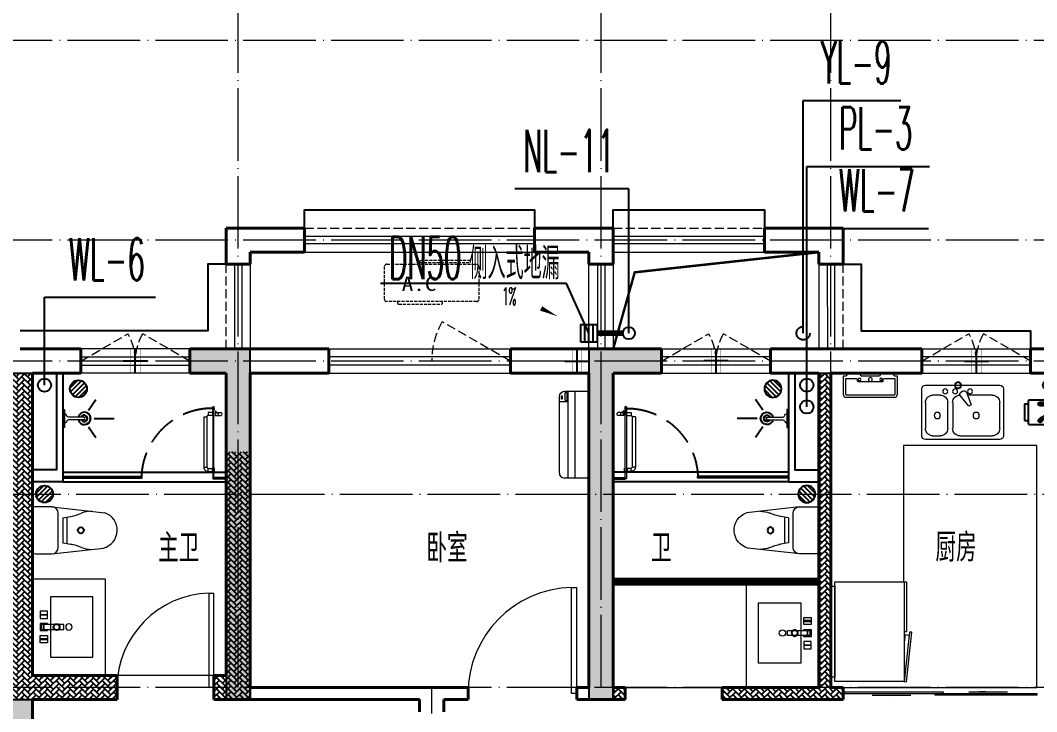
# Model space of a CAD drawing. Extents: x 27938 to 1042331, y -235042 to 1535213.
# Drawn here: x 706817 to 715217, y 448032 to 453750 of the extents above; entities that cross this region are included whole.
import ezdxf

# ---------------------------------------------------------------- set-up
doc = ezdxf.new("R2010")
doc.units = 0
doc.header["$LTSCALE"] = 1000
doc.header["$MEASUREMENT"] = 0
doc.linetypes.add('DASH', pattern=[0.35, 0.25, -0.1])
doc.linetypes.add('DOTE', pattern=[2.42, 2, -0.2, 0.02, -0.2])
for name, color, linetype in [('$RECOVER_210609100354-32', 7, 'Continuous'), ('3.5方案汇报，与郭总、侯月琴确定户型_t8$0$2020.03.04 -1安徽标准化洋房户型(UA）_t8_t8$0$看线', 154, 'Continuous'), ('AH-FURNITURE', 1, 'Continuous'), ('COLUMN', 9, 'Continuous'), ('CURTWALL', 4, 'Continuous'), ('DIM_凝结', 3, 'Continuous'), ('DIM_污水', 3, 'Continuous'), ('DIM_雨水', 3, 'Continuous'), ('DIM_餐饮排水', 3, 'Continuous'), ('EQUIP_地漏', 7, 'Continuous'), ('EQUIP_污水', 7, 'Continuous'), ('IP-bath&kitchen-JOHNSON', 4, 'Continuous'), ('P-bath&kitchen-JOHNSON', 4, 'Continuous'), ('PIPE-凝结', 150, 'N'), ('PUB_TEXT', 4, 'Continuous'), ('TWT_LEAD', 3, 'Continuous'), ('VPIPE-凝结', 150, 'Continuous'), ('VPIPE-污水', 2, 'W'), ('VPIPE-雨水', 4, 'DASH'), ('VPIPE-餐饮排水', 41, 'P'), ('保温', 6, 'Continuous'), ('建筑-排气道', 9, 'Continuous'), ('机电标识类', 1, 'Continuous'), ('看线', 251, 'Continuous')]:
    doc.layers.add(name, color=color, linetype=linetype)
for name, color, linetype, lineweight in [('DOTE', 19, 'DOTE', 9), ('LVTRY', 1, 'Continuous', 13), ('PUB_HATCH', 8, 'Continuous', 9), ('WALL', 9, 'Continuous', 40), ('WINDOW', 8, 'Continuous', 15), ('平面-排水沟', 86, 'Continuous', 15), ('平面-栏杆', 135, 'Continuous', 15), ('平面-看线', 45, 'Continuous', 15), ('平面-空调室内机', 176, 'Continuous', 9), ('平面-空调预留孔', 173, 'Continuous', 15), ('空调', 76, 'Continuous', 13), ('立面-洞口示意', 152, 'Continuous', 13)]:
    doc.layers.add(name, color=color, linetype=linetype, lineweight=lineweight)
doc.styles.add('_TCH_DIM', font='SIMPLEX.shx', dxfattribs={"width": 0.6, "oblique": 10, "bigfont": 'hztxt.shx'})
doc.styles.add('_TWT_SERIAL', font='simplex.shx', dxfattribs={"width": 0.6, "oblique": 10, "height": 3, "bigfont": 'aadri.shx'})
doc.styles.add('DIM_FONT', font='SIMPLEX.shx', dxfattribs={"width": 0.56})
doc.styles.get("Standard").update_dxf_attribs({"font": 'gbenor.shx', "bigfont": 'gbcbig.shx'})
doc.styles.add('黑体', font='simhei.ttf')
doc.linetypes.add('N', pattern='A,3,-0.2,["N",Standard,S=0.25,R=0,X=-0.1,Y=-0.115],-0.2', length=3.4)
doc.linetypes.add('P', pattern='A,3,-0.2,["P",Standard,S=0.25,R=0,X=-0.1,Y=-0.115],-0.2', length=3.4)
doc.linetypes.add('W', pattern='A,3,-0.2,["W",Standard,S=0.25,R=0,X=-0.1,Y=-0.115],-0.2', length=3.4)
pattern_1 = [(45, (0, 0), (0, 47.4157523), [100.584, -33.528]), (135, (23.708, 23.708), (3e-15, 47.4157523), [100.584, -33.528])]

# ---------------------------------------------------------------- blocks, each defined once
blk = doc.blocks.new('rrrrrrrrrrrra')
at = {"color": 0}
for p, q in [((-112.4, 458.7), (-112.4, 324.3)), ((252.6, 483.7), (-87.4, 483.7)), ((277.6, 324.3), (277.6, 458.7)), ((-112.4, 324.3), (-63.7, -103.4)), ((-59.1, 271.1), (224.3, 271.1)), ((277.6, 324.3), (227.5, -115.6)), ((-20.6, 232.4), (-34.2, 153.6)), ((191.3, 200.5), (-26.1, 200.5)), ((185.8, 232.4), (-20.6, 232.4)), ((185.8, 232.4), (199.4, 153.6))]:
    blk.add_line(p, q, dxfattribs=at)
for centre, radius, start, end in [((-87.4, 458.7), 25, 90, 180), ((252.6, 458.7), 25, 0, 90), ((-59.1, 324.3), 53.3, 180, 270), ((224.3, 324.3), 53.3, 270, 0), ((-322.6, 209.8), 293.8, 333.53685, 351.48282), ((487.8, 209.8), 293.8, 188.51718, 206.46315), ((149, -3.2), 224.1, 158.52022, 180), ((16.2, -3.2), 224.1, 0, 21.47978), ((83.8, -63.6), 152.8, 195.07732, 340.11812)]:
    blk.add_arc(centre, radius, start, end, dxfattribs=at)
blk = doc.blocks.new('A$C1E0F638F')
at = {"color": 0}
for points in [[(499.7, 435.1), (499.7, 85.1), (0, 85.1), (0, 435.1)], [(269.9, 30), (229.9, 30), (229.9, 195), (269.9, 195)], [(119.9, 0), (179.9, 0), (179.9, 60), (119.9, 60)], [(146.9, 55), (152.9, 55), (152.9, 5), (146.9, 5)], [(229.9, 30), (269.9, 30), (269.9, 10), (229.9, 10)], [(379.9, 0), (319.9, 0), (319.9, 60), (379.9, 60)], [(352.9, 55), (346.9, 55), (346.9, 5), (352.9, 5)]]:
    blk.add_lwpolyline(points, close=True, dxfattribs=at)
blk.add_lwpolyline([(269.9, 60), (279.9, 60), (279.9, 0), (219.9, 0), (219.9, 60), (229.9, 60)], dxfattribs=at)
blk.add_circle((249.9, 236.3), 26, dxfattribs=at)
blk = doc.blocks.new('135')
blk.add_hatch(color=0).paths.add_polyline_path([(4.8, 1.8), (3.6, -1), (-4.7, 2.5), (-3.5, 5.3)])
at = {"color": 0}
for p, q in [((-6.3, 2.6), (5.4, -2.3)), ((-5.7, 2.9), (-5.2, 2.7)), ((-5.6, 18.9), (-3.4, 19.4)), ((-3.4, 19.4), (-5.5, 19.4)), ((5.2, 10.9), (-5.3, 10.9)), ((5.2, 9.7), (-5.2, 9.7)), ((-5.2, 2.7), (-3.8, 5.9)), ((-5, 10.9), (-5, 30.5)), ((-3.8, 5.9), (5.4, 2.1)), ((0, 0), (0, 39.1)), ((5.6, 18.9), (3.4, 19.3)), ((3.4, 19.3), (5.6, 19.3)), ((4.1, -1.2), (5.4, 2.1)), ((5, 10.9), (5, 32.3)), ((4.1, -1.2), (5.7, -1.8))]:
    blk.add_line(p, q, dxfattribs=at)
for centre, radius, start, end in [((6.2, 15.8), 13.5, 151.01474, 204.84033), ((13.5, 4.2), 20.5, 163.09243, 182.0012), ((-6, 3.6), 1, 184.22753, 248.46611), ((8.6, 15.5), 14.6, 166.278, 198.09535), ((13.5, 4.2), 19.5, 163.74431, 182.52687), ((-5.5, 3.3), 0.5, 181.9385, 247.25971), ((-5.2, 22.1), 0.5, 335.76434, 151.01474), ((3.8, 18.1), 9.42, 155.76434, 171.97728), ((5.2, 22.3), 0.5, 29.84246, 204.57404), ((-5.9, 17.2), 11.7, 10.47502, 24.57404), ((29.1, 6.7), 24, 172.94395, 199.23182), ((-6.3, 15.4), 12.4, 338.64492, 16.0476), ((-6, 15.8), 13.4, 334.91114, 29.84246), ((26.4, 6.3), 20.6, 169.14538, 199.95258), ((5.9, -1.2), 1.17, 247.45971, 19.95258), ((5.9, -1.4), 0.5, 247.45971, 19.23182)]:
    blk.add_arc(centre, radius, start, end, dxfattribs=at)
blk.add_open_spline([(-5, 30.5), (-4.1, 31.3), (-2.3, 33), (0.9, 29.2), (3.5, 31.1), (5, 32.3)], degree=3, knots=[0, 0, 0, 0, 3.066329, 6.218313, 11.124135, 11.124135, 11.124135, 11.124135], dxfattribs=at)
blk = doc.blocks.new('SDFAWERAWER')
at = {"layer": 'LVTRY', "color": 0}
for p, q in [((593987.8, -1242190.5), (593978.2, -1242214)), ((594017.1, -1242202.5), (593987.8, -1242190.5)), ((593941.2, -1242210.1), (593783.7, -1242594.8)), ((593964.6, -1242219.7), (593807.2, -1242604.4)), ((593941.2, -1242210.1), (593964.6, -1242219.7)), ((594007.5, -1242226), (593978.2, -1242214)), ((594015.8, -1242220.4), (594027.2, -1242192.7)), ((594015.8, -1242220.4), (594021.7, -1242222.8)), ((594025.7, -1242203.9), (594018.5, -1242221.5)), ((594018.5, -1242221.5), (594021.5, -1242220.3)), ((594025.4, -1242210.8), (594021.5, -1242220.3)), ((594022.6, -1242220.7), (594021.7, -1242222.8)), ((594021.7, -1242222.8), (594023.9, -1242221.9)), ((594022.6, -1242211.4), (594029.8, -1242193.8)), ((594024.2, -1242221.4), (594023.9, -1242221.9)), ((594025.4, -1242210.8), (594031.1, -1242196.8)), ((594027.2, -1242192.7), (594033, -1242195.1)), ((594027.7, -1242234.3), (594078.4, -1242255)), ((594029.8, -1242193.8), (594031.1, -1242196.8)), ((594032.2, -1242197.2), (594033, -1242195.1)), ((594033, -1242195.1), (594034, -1242197.4)), ((594033.8, -1242197.9), (594034, -1242197.4)), ((594047.3, -1242200.9), (594035.9, -1242228.7)), ((594035.9, -1242228.7), (594038.6, -1242229.7)), ((594037.3, -1242210.8), (594088, -1242231.6)), ((594038.6, -1242229.7), (594045.2, -1242213.6)), ((594038.6, -1242229.7), (594041.6, -1242228.5)), ((594041.6, -1242228.5), (594051.2, -1242205)), ((594049.9, -1242202), (594043.3, -1242218.2)), ((594047.3, -1242200.9), (594049.9, -1242202)), ((594049.9, -1242202), (594051.2, -1242205)), ((594057.1, -1242246.3), (594066.7, -1242222.8)), ((593783.7, -1242594.8), (593807.2, -1242604.4)), ((593803.2, -1242641.3), (593812.8, -1242617.9)), ((593803.2, -1242641.3), (593832.6, -1242653.3)), ((593812.8, -1242617.9), (593842.2, -1242629.9)), ((593842.2, -1242629.9), (593832.6, -1242653.3)), ((593833.8, -1242656.3), (593832.6, -1242653.3)), ((593845.2, -1242628.6), (593833.8, -1242656.3)), ((593836.5, -1242657.4), (593833.8, -1242656.3)), ((593847.8, -1242629.7), (593836.5, -1242657.4)), ((593845.2, -1242628.6), (593842.2, -1242629.9)), ((593847.8, -1242629.7), (593845.2, -1242628.6)), ((593847.1, -1242661.8), (593858.5, -1242634.1)), ((593847.1, -1242661.8), (593849.8, -1242662.9)), ((593849.8, -1242662.9), (593861.2, -1242635.2)), ((593852.1, -1242661.9), (593862.1, -1242637.4)), ((593858.5, -1242634.1), (593861.2, -1242635.2)), ((593861.2, -1242635.2), (593862.1, -1242637.4))]:
    blk.add_line(p, q, dxfattribs=at)
blk.add_lwpolyline([(593823.5, -1242717), (594045.8, -1242173.9), (594036.5, -1242170.2), (593814.2, -1242713.2)], close=True, dxfattribs=at)
blk.add_arc((594075.3, -1242240), 15.3, 281.79322, 33.70188, dxfattribs=at)
for centre, major_axis, start_param, end_param in [((593974.2, -1242223.6), (3.93, 9.6), 0, 1.570796), ((593816.8, -1242608.3), (13.5, 33.1), 1.570796, 3.141593), ((593816.8, -1242608.3), (3.93, 9.6), 1.570796, 3.141593)]:
    blk.add_ellipse(centre, major_axis=major_axis, ratio=1, start_param=start_param, end_param=end_param, dxfattribs=at)
at = {"layer": 'P-bath&kitchen-JOHNSON', "color": 0, "linetype": 'DASH'}
blk.add_arc((593809.8, -1242714), 586.2, 67.53695, 157.13247, dxfattribs=at)
at = {"layer": 'LVTRY', "color": 8, "xscale": -1, "rotation": 157.7329157530927}
blk.add_blockref('135', (594045.3, -1242161.9), dxfattribs=at)
blk = doc.blocks.new('A$C5DCB2F21')
at = {"layer": 'IP-bath&kitchen-JOHNSON', "color": 0}
for p, q in [((-68.3, -213.2), (-157.7, -275)), ((68.2, -213.2), (157.6, -275)), ((-0.1, -261.4), (-0.1, -424.7))]:
    blk.add_line(p, q, dxfattribs=at)
for centre, major_axis, ratio, start_param, end_param in [((0, -178.8), (-51, 0), 0.990052, -1.36297, 4.504563), ((0, -177.8), (-26.8, 0), 0.994812, -1.167677, 4.309269)]:
    blk.add_ellipse(centre, major_axis=major_axis, ratio=ratio, start_param=start_param, end_param=end_param, dxfattribs=at)
at = {"layer": 'LVTRY', "color": 0}
for p, q in [((73.6, 0), (-73.6, 0)), ((-10.5, -173.5), (-10.5, -49.3)), ((10.6, -173.5), (10.6, -49.3))]:
    blk.add_line(p, q, dxfattribs=at)
blk.add_lwpolyline([(73.6, 0), (73.6, -15.8), (-73.6, -15.8), (-73.6, 0)], dxfattribs=at)
for points in [[(-26.3, -30.7, -0.364142), (-37.8, -15.8, -0.020495)], [(-10.5, -49.4, 0.214893), (-26.3, -30.7, 7.649644)], [(10.6, -49.3, -0.21439), (26.3, -30.7, -7.649644)], [(26.3, -30.7, 0.364142), (37.8, -15.8, 0.020495)]]:
    blk.add_lwpolyline(points, format="xyb", dxfattribs=at)
blk.add_arc((0, -173.5), 10.5, 180, 0, dxfattribs=at)
for centre, major_axis, ratio, start_param, end_param in [((0, -181.3), (53.6, 0), 0.987577, 1.76809, 7.656688), ((-12.4, -164.7), (0, 1.43), 0.85, -1.570796, 4.712389), ((12.5, -164.7), (0, 1.43), 0.85, 4.712389, 10.995574), ((-12.4, -189.2), (0, 1.43), 0.85, 4.712389, 10.995574), ((12.5, -189.2), (0, 1.43), 0.85, 4.712389, 10.995574)]:
    blk.add_ellipse(centre, major_axis=major_axis, ratio=ratio, start_param=start_param, end_param=end_param, dxfattribs=at)
blk = doc.blocks.new('fgdfsdfsfssfes')
at = {"layer": '$RECOVER_210609100354-32', "color": 8}
for points in [[(575943.8, 371358.3), (575943.8, 370458), (575693.8, 370458)], [(575893.8, 371358.3), (575893.8, 370558), (575693.8, 370558)]]:
    blk.add_lwpolyline(points, dxfattribs=at)
at = {"layer": 'IP-bath&kitchen-JOHNSON', "color": 8}
for p, q in [((575943.8, 370538), (577293.8, 370538)), ((575943.8, 370503), (576593.8, 370503)), ((575943.8, 370493), (576593.8, 370493)), ((575943.8, 370458), (577293.8, 370458)), ((576593.8, 370493), (576593.8, 370503)), ((577293.8, 370493), (577193.8, 370493)), ((577193.8, 370483), (577193.8, 370493)), ((577293.8, 370483), (577193.8, 370483))]:
    blk.add_line(p, q, dxfattribs=at)
at = {"layer": 'LVTRY', "color": 8}
blk.add_lwpolyline([(576293.8, 368858.3), (575693.8, 368858.3), (575693.8, 369658.3), (576293.8, 369658.3)], close=True, dxfattribs=at)
at = {"layer": 'IP-bath&kitchen-JOHNSON', "color": 8, "rotation": 22.25976934310711}
blk.add_blockref('SDFAWERAWER', (-443124.7, 1295643.5), dxfattribs=at)
at = {"layer": 'LVTRY', "color": 8, "rotation": 90.008488524447}
blk.add_blockref('A$C5DCB2F21', (575943.8, 370983.3), dxfattribs=at)
at = {"layer": 'LVTRY', "color": 8, "extrusion": (0, 0, -1), "xscale": -1, "zscale": -1, "rotation": 270}
blk.add_blockref('rrrrrrrrrrrra', (-576177.5, 369975.6), dxfattribs=at)
at = {"layer": 'LVTRY', "color": 8, "xscale": -1, "rotation": 270}
blk.add_blockref('A$C1E0F638F', (575758.7, 369008.6), dxfattribs=at)
blk = doc.blocks.new('GFDGDGRDGRDG')
at = {"layer": 'DOTE', "linetype": 'DOTE', "ltscale": 0.3}
for p, q in [((601793.7, 368758.3), (601793.7, 376108.3)), ((604793.7, 368758.3), (604793.7, 376108.3)), ((606693.7, 368758.3), (606693.7, 376108.3)), ((626393.7, 374108.3), (573593.7, 374108.3)), ((626393.7, 372458.3), (573593.7, 372458.3)), ((626393.7, 371458.3), (573593.7, 371458.3)), ((573593.7, 370358.3), (626393.7, 370358.3)), ((626393.7, 368758.3), (573593.7, 368758.3)), ((603393.7, 360558.3), (603393.7, 368758.3))]:
    blk.add_line(p, q, dxfattribs=at)
blk = doc.blocks.new('HFHFHFHFTF')
at = {"layer": 'PUB_HATCH'}
for points in [[(562116.6, 373623.7), (562416.6, 373623.7), (562416.6, 370923.7), (562616.6, 370923.7), (562616.6, 373823.7), (562116.6, 373823.7)], [(565416.6, 373823.7), (565416.6, 370923.7), (565616.6, 370923.7), (565616.6, 373623.7), (566016.6, 373623.7), (566016.6, 373823.7)]]:
    blk.add_hatch(color=256, dxfattribs=at).paths.add_polyline_path(points)
at = {"layer": 'COLUMN', "color": 8}
for p, q in [((562616.6, 373823.7), (562116.6, 373823.7)), ((562116.6, 373823.7), (562116.6, 373623.7)), ((562616.6, 370923.7), (562616.6, 373823.7)), ((565416.6, 373823.7), (565416.6, 370923.7)), ((566016.6, 373823.7), (565416.6, 373823.7)), ((566016.6, 373623.7), (566016.6, 373823.7)), ((562116.6, 373623.7), (562416.6, 373623.7)), ((562416.6, 373623.7), (562416.6, 370923.7)), ((565616.6, 370923.7), (565616.6, 373623.7)), ((565616.6, 373623.7), (566016.6, 373623.7)), ((562416.6, 370923.7), (562616.6, 370923.7)), ((565416.6, 370923.7), (565616.6, 370923.7))]:
    blk.add_line(p, q, dxfattribs=at)
blk = doc.blocks.new('A$C001338C2')
at = {"color": 0}
for p, q in [((0, 249), (0, 22)), ((845, 304), (55, 304)), ((109, 215), (109, 304)), ((900, 22), (900, 249)), ((22, 0), (878, 0))]:
    blk.add_line(p, q, dxfattribs=at)
at = {"color": 0, "lineweight": 5}
for p, q in [((900, 215), (0, 215)), ((900, 143), (0, 143))]:
    blk.add_line(p, q, dxfattribs=at)
at = {"color": 0}
for points in [[(89, 226), (22, 226, -0.414214), (17, 232), (17, 243, -0.414214), (22, 249), (89, 249, -0.414214), (95, 243), (95, 232, -0.414214)], [(73, 275), (57, 275, -0.414214), (51, 281), (51, 283, -0.414214), (57, 289), (73, 289, -0.414214), (79, 283), (79, 281, -0.414214)]]:
    blk.add_lwpolyline(points, format="xyb", close=True, dxfattribs=at)
for centre, radius, start, end in [((55, 249), 55, 90, 180), ((845, 249), 55, 360, 90), ((22, 22), 22, 180, 270), ((878, 22), 22, 270, 360)]:
    blk.add_arc(centre, radius, start, end, dxfattribs=at)
blk = doc.blocks.new('dongkong')
at = {"color": 0}
blk.add_wipeout([(-603756, 210771), (-603756, 210570.8), (-603836, 210570.8), (-603836, 210771)], dxfattribs=at)
at = {"layer": '机电标识类', "color": 0, "linetype": 'DASH', "ltscale": 400}
for p, q in [((-603796, 210771), (-603796, 210570.8)), ((-603896, 210670.7), (-603696, 210670.7))]:
    blk.add_line(p, q, dxfattribs=at)
at = {"layer": '空调', "color": 0, "linetype": 'DASH', "const_width": 2}
blk.add_lwpolyline([(-603756, 210771), (-603756, 210570.8), (-603836, 210570.8), (-603836, 210771)], close=True, dxfattribs=at)
blk = doc.blocks.new('VDVDVDCZSCCS')
at = {"layer": '保温', "linetype": 'ByBlock', "ltscale": 10}
h = blk.add_hatch(dxfattribs=at)
h.set_pattern_fill('AR-HBONE', color=251, scale=55)
h.set_pattern_definition(pattern_1)
h.paths.add_polyline_path([(542916.6, 373623.7), (542916.7, 371023.7), (543016.6, 371023.7), (543016.5, 373623.7)])
h = blk.add_hatch(dxfattribs=at)
h.set_pattern_fill('AR-HBONE', color=251, scale=55)
h.set_pattern_definition(pattern_1)
h.paths.add_polyline_path([(538016.6, 372973.7), (538016.7, 370923.7), (538216.7, 370923.7), (538216.6, 372973.7)])
h = blk.add_hatch(dxfattribs=at)
h.set_pattern_fill('AR-HBONE', color=251, scale=55)
h.set_pattern_definition(pattern_1)
h.paths.add_polyline_path([(538016.7, 370923.7), (538016.7, 371123.7), (537916.7, 371123.7), (537916.7, 370923.7)])
h = blk.add_hatch(dxfattribs=at)
h.set_pattern_fill('AR-HBONE', color=251, scale=55)
h.set_pattern_definition(pattern_1)
h.paths.add_polyline_path([(541316.7, 370923.7), (541316.7, 371023.7), (541216.7, 371023.7), (541216.7, 370923.7)])
h = blk.add_hatch(dxfattribs=at)
h.set_pattern_fill('AR-HBONE', color=251, scale=55)
h.set_pattern_definition(pattern_1)
edge = h.paths.add_edge_path()
edge.add_line((543116.6, 370923.7), (543116.6, 371023.7))
edge.add_line((543115.5, 371023.7), (542116.7, 371023.7))
edge.add_line((542116.7, 371023.7), (542116.7, 370923.7))
edge.add_line((542116.7, 370923.7), (543116.6, 370923.7))
at = {"layer": '保温', "color": 251, "linetype": 'ByBlock', "ltscale": 10}
for p, q in [((542916.6, 373623.7), (543016.6, 373623.7)), ((538216.7, 371023.7), (538216.7, 370923.7))]:
    blk.add_line(p, q, dxfattribs=at)
blk = doc.blocks.new('A$C60D053AF')
at = {"layer": 'AH-FURNITURE', "color": 0}
for p, q in [((192.5, -71), (327.6, -71)), ((355.9, -82.7), (384.2, -129)), ((232.5, -90), (128.3, -90)), ((232.5, -110), (128.3, -110)), ((192.5, -91), (327.6, -91)), ((245, -129.5), (245, -122.5)), ((265, -129.5), (265, -122.5)), ((341.7, -96.9), (370, -143.2)), ((255, -281), (255, -251)), ((393, -281), (393, -251)), ((255, -281), (393, -281))]:
    blk.add_line(p, q, dxfattribs=at)
for points in [[(170, -68, 1), (170, -94), (192.5, -94), (192.5, -68)], [(234, -251), (414, -251, 0.414214), (424, -241), (424, -111, 0.414214), (414, -101), (234, -101, 0.414214), (224, -111), (224, -241, 0.414214)], [(268, -122.5), (268, -107, 0.414214), (248, -87), (232.5, -87), (232.5, -113), (242, -113), (242, -122.5)], [(242, -152, 1), (268, -152), (268, -129.5), (242, -129.5)], [(383.8, -161.2, 1), (402.2, -142.8), (386.3, -126.9), (367.9, -145.3)]]:
    blk.add_lwpolyline(points, format="xyb", close=True, dxfattribs=at)
for centre, radius in [((100, -100), 30), ((255, -152), 15), ((255, -152), 10), ((393, -152), 15), ((393, -152), 10)]:
    blk.add_circle(centre, radius, dxfattribs=at)
for radius in [40, 20]:
    blk.add_arc((327.6, -111), radius, 45, 90, dxfattribs=at)
blk = doc.blocks.new('*U40')
h = blk.add_hatch(color=0)
h.set_gradient(color1=(0, 0, 255), rotation=180, tint=1)
h.paths.add_polyline_path([(0, 0), (-6.35, -6.35), (-6.35, -2.159), (-15, -2.159), (-15, 2.159), (-6.35, 2.159), (-6.35, 6.35)])
at = {"color": 0, "linetype": 'Continuous'}
blk.add_lwpolyline([(0, 0), (-6.35, -6.35), (-6.35, -2.159), (-15, -2.159), (-15, 2.159), (-6.35, 2.159), (-6.35, 6.35)], close=True, dxfattribs=at)
blk = doc.blocks.new('sgrsefv')
at = {"layer": 'PUB_HATCH'}
blk.add_hatch(color=0, dxfattribs=at).paths.add_polyline_path([(1112933.3, 840916.3), (1112933.3, 840646.3), (1113073.3, 840646.3), (1113073.3, 840661.3), (1112968.3, 840661.3), (1112948.3, 840681.3), (1112948.3, 840881.3), (1112968.3, 840901.3), (1113288.3, 840901.3), (1113308.3, 840881.3), (1113308.3, 840681.3), (1113288.3, 840661.3), (1113183.3, 840661.3), (1113183.3, 840646.3), (1113323.3, 840646.3), (1113323.3, 840916.3)])
at = {"layer": 'LVTRY', "color": 0}
for p, q in [((1113073.3, 840661.3), (1113073.3, 840646.3)), ((1113183.3, 840661.3), (1113183.3, 840646.3))]:
    blk.add_line(p, q, dxfattribs=at)
for points in [[(1112918.3, 840931.3), (1113338.3, 840931.3), (1113338.3, 840631.3), (1112918.3, 840631.3)], [(1112933.3, 840916.3), (1113323.3, 840916.3), (1113323.3, 840646.3), (1112933.3, 840646.3)], [(1113288.3, 840661.3), (1112968.3, 840661.3), (1112948.3, 840681.3), (1112948.3, 840881.3), (1112968.3, 840901.3), (1113288.3, 840901.3), (1113308.3, 840881.3), (1113308.3, 840681.3), (1113288.3, 840661.3)]]:
    blk.add_lwpolyline(points, close=True, dxfattribs=at)
at = {"layer": '立面-洞口示意', "color": 0}
blk.add_lwpolyline([(1112918.3, 840931.3), (1113181.8, 840837.4), (1113338.3, 840631.3)], dxfattribs=at)
at = {"layer": '建筑-排气道', "color": 8, "xscale": -5, "yscale": 5, "zscale": 5, "rotation": 270}
blk.add_blockref('*U40', (1113118.4, 840599), dxfattribs=at)
blk = doc.blocks.new('rtyg7uyhg')
at = {"layer": 'LVTRY', "color": 0}
for p, q in [((193590.3, 45458.1), (193590.3, 45069.5)), ((194234.6, 45488.8), (193621, 45488.8)), ((194265.3, 45069.5), (194265.3, 45458.1)), ((193682.3, 45407), (193887.8, 45407)), ((193896.4, 45429.9), (193857.6, 45326.3)), ((193875.3, 45316), (193945.6, 45401.5)), ((193925.8, 45440.4), (193940.1, 45432.2)), ((194111.9, 45407), (194173.3, 45407)), ((193621, 45130.8), (193621, 45345.6)), ((193857.6, 45326.3), (193875.3, 45316)), ((194009.6, 45345.6), (194009.6, 45130.8)), ((194050.5, 45130.8), (194050.5, 45345.6)), ((194234.6, 45345.6), (194234.6, 45130.8)), ((193621, 45038.8), (194234.6, 45038.8)), ((193948.3, 45069.5), (193682.3, 45069.5)), ((194173.3, 45069.5), (194111.9, 45069.5))]:
    blk.add_line(p, q, dxfattribs=at)
for centre, radius in [((193866.4, 45437.7), 20.5), ((193989.2, 45437.7), 20.5), ((194071, 45437.7), 20.5), ((193815.3, 45238.2), 25.6), ((194137.5, 45238.2), 25.6)]:
    blk.add_circle(centre, radius, dxfattribs=at)
for centre, radius, start, end in [((193621, 45458.1), 30.7, 89.99999, 179.99999), ((194234.6, 45458.1), 30.7, 359.99999, 89.99999), ((193682.3, 45345.6), 61.4, 89.99999, 179.99999), ((193915.6, 45422.7), 20.5, 59.99999, 159.46231), ((193929.8, 45414.5), 20.5, 320.53767, 59.99999), ((193948.3, 45345.6), 61.4, 359.99999, 89.99999), ((194111.9, 45345.6), 61.4, 89.99999, 179.99999), ((194173.3, 45345.6), 61.4, 359.99999, 89.99999), ((193682.3, 45130.8), 61.4, 179.99999, 269.99999), ((193948.3, 45130.8), 61.4, 269.99999, 359.99999), ((194111.9, 45130.8), 61.4, 179.99999, 269.99999), ((194173.3, 45130.8), 61.4, 269.99999, 359.99999), ((193621, 45069.5), 30.7, 179.99999, 269.99999), ((194234.6, 45069.5), 30.7, 269.99999, 359.99999)]:
    blk.add_arc(centre, radius, start, end, dxfattribs=at)
at = {"layer": 'LVTRY', "color": 0, "style": 'DIM_FONT', "width": 0.8, "flags": 9}
for tag in ['YSIZE', 'XSIZE']:
    blk.add_attdef(tag, (193927.8, 45487.8), '', height=0.5, rotation=89.99999, dxfattribs=at)
blk = doc.blocks.new('A-Kitchen-7')
at = {"layer": 'LVTRY', "color": 0}
for p, q in [((-519, 780), (-7, 834)), ((-515, 756), (-519, 780)), ((-4, 811), (-515, 756)), ((515, 756), (-515, 756)), ((-515, 756), (-515, 40)), ((-486, 761), (-485, 756)), ((-29, 767), (-112, 756)), ((-29, 767), (-35, 806)), ((-7, 834), (-4, 811)), ((515, 780), (0, 780)), ((0, 756), (0, 780)), ((515, 756), (515, 780)), ((515, 40), (515, 756)), ((-515, 40), (515, 40))]:
    blk.add_line(p, q, dxfattribs=at)
blk.add_lwpolyline([(-469, 40), (-469, 0), (469, 0), (469, 40)], close=True, dxfattribs=at)
blk = doc.blocks.new('FRSDFDGDGDRGDR')
at = {"layer": '平面-空调预留孔', "color": 0}
for p, q in [((699612.3, 775044), (699612.3, 775441.2)), ((699618.9, 775447.8), (699746.3, 775447.8)), ((699746.3, 775447.8), (699746.3, 775355.4)), ((699719.9, 775342.2), (699719.9, 775143)), ((699726.5, 775348.8), (699739.7, 775348.8)), ((699726.5, 775136.4), (699739.7, 775136.4)), ((699746.3, 775129.8), (699746.3, 775037.4)), ((699746.3, 775037.4), (699618.9, 775037.4))]:
    blk.add_line(p, q, dxfattribs=at)
blk.add_lwpolyline([(699766.1, 775166.7), (699792.5, 775153.5), (699792.5, 775057.2), (699766.1, 775044), (699766.1, 775017.6), (699618.9, 775017.6, -0.414214), (699592.5, 775044), (699592.5, 775441.2, -0.414214), (699618.9, 775467.6), (699766.1, 775467.6), (699766.1, 775441.2), (699792.5, 775428), (699792.5, 775331.6), (699766.1, 775318.4)], format="xyb", close=True, dxfattribs=at)
for centre, radius in [((699739.7, 775331.6), 10.6), ((699739.7, 775243.2), 15.8), ((699739.7, 775153.5), 10.6)]:
    blk.add_circle(centre, radius, dxfattribs=at)
for centre, start, end in [((699618.9, 775441.2), 90, 180), ((699726.5, 775342.2), 90, 180), ((699739.7, 775355.4), 270, 360), ((699726.5, 775143), 180, 270), ((699739.7, 775129.8), 0, 90), ((699618.9, 775044), 180, 270)]:
    blk.add_arc(centre, 6.6, start, end, dxfattribs=at)
blk = doc.blocks.new('vcxvcdfvdxv')
at = {"layer": 'LVTRY', "color": 0}
for p, q in [((582293.7, 370358.3), (582763.9, 370358.3)), ((582393.7, 369458.3), (582393.7, 370358.3)), ((582547.9, 370115.4), (582763.9, 370358.3)), ((582763.9, 370358.3), (582763.9, 369458.3)), ((582703.7, 370278.3), (582303.7, 370278.3)), ((582338.7, 370238.3), (582623.7, 370238.3)), ((582338.7, 370233.3), (582623.7, 370233.3)), ((582393.7, 370268.3), (582393.7, 369548.3)), ((582428.7, 370018.3), (582428.7, 370228.3)), ((582433.7, 370018.3), (582433.7, 370228.3)), ((582578.9, 370168.3), (582578.9, 370258.3)), ((582578.9, 370258.3), (582583.4, 370258.3)), ((582583.4, 370258.3), (582583.4, 370168.3)), ((582628.7, 370228.3), (582628.7, 370018.3)), ((582633.7, 370228.3), (582633.7, 370018.3)), ((582713.7, 369548.3), (582713.7, 370268.3)), ((582293.7, 370115.4), (582547.9, 370115.4)), ((582393.7, 369700.3), (582393.7, 370115.4)), ((582408.7, 370125.6), (582536.2, 370125.6)), ((582408.7, 370121.1), (582408.7, 370125.6)), ((582536.2, 370121.1), (582408.7, 370121.1)), ((582653.7, 370125.6), (582526.2, 370125.6)), ((582526.2, 370125.6), (582526.2, 370121.1)), ((582526.2, 370121.1), (582653.7, 370121.1)), ((582536.2, 370125.6), (582536.2, 370121.1)), ((582547.9, 370115.4), (582547.9, 369700.3)), ((582583.4, 370168.3), (582578.9, 370168.3)), ((582653.7, 370121.1), (582653.7, 370125.6)), ((582583.4, 370078.3), (582578.9, 370078.3)), ((582578.9, 370078.3), (582578.9, 369988.3)), ((582583.4, 369988.3), (582583.4, 370078.3)), ((582623.7, 370013.3), (582338.7, 370013.3)), ((582623.7, 370008.3), (582338.7, 370008.3)), ((582578.9, 369988.3), (582583.4, 369988.3)), ((582693.1, 369958.3), (582654.3, 369958.3)), ((582673.7, 369938.9), (582673.7, 369977.7)), ((582693.1, 369858.3), (582654.3, 369858.3)), ((582673.7, 369838.9), (582673.7, 369877.7)), ((582623.7, 369808.3), (582338.7, 369808.3)), ((582623.7, 369803.3), (582338.7, 369803.3)), ((582428.7, 369798.3), (582428.7, 369588.3)), ((582433.7, 369798.3), (582433.7, 369588.3)), ((582578.9, 369738.3), (582578.9, 369828.3)), ((582578.9, 369828.3), (582583.4, 369828.3)), ((582583.4, 369828.3), (582583.4, 369738.3)), ((582628.7, 369588.3), (582628.7, 369798.3)), ((582633.7, 369588.3), (582633.7, 369798.3)), ((582547.9, 369700.3), (582293.7, 369700.3)), ((582536.2, 369695.6), (582408.7, 369695.6)), ((582408.7, 369695.6), (582408.7, 369691.1)), ((582408.7, 369691.1), (582536.2, 369691.1)), ((582526.2, 369691.1), (582526.2, 369695.6)), ((582526.2, 369695.6), (582653.7, 369695.6)), ((582653.7, 369691.1), (582526.2, 369691.1)), ((582536.2, 369691.1), (582536.2, 369695.6)), ((582763.9, 369458.3), (582547.9, 369700.3)), ((582583.4, 369738.3), (582578.9, 369738.3)), ((582653.7, 369695.6), (582653.7, 369691.1)), ((582583.4, 369648.3), (582578.9, 369648.3)), ((582578.9, 369648.3), (582578.9, 369558.3)), ((582583.4, 369558.3), (582583.4, 369648.3)), ((582303.7, 369538.3), (582703.7, 369538.3)), ((582338.7, 369583.3), (582623.7, 369583.3)), ((582338.7, 369578.3), (582623.7, 369578.3)), ((582578.9, 369558.3), (582583.4, 369558.3)), ((582763.9, 369458.3), (582293.7, 369458.3))]:
    blk.add_line(p, q, dxfattribs=at)
blk.add_lwpolyline([(582893.7, 368758.3), (582893.7, 370758.3), (583993.7, 370758.3), (583993.7, 369632.3)], dxfattribs=at)
for centre, radius in [((582481.2, 370123.3), 29.7), ((582481.2, 370123.3), 11.7), ((582673.7, 369958.3), 17), ((582673.7, 369858.3), 17), ((582481.2, 369693.3), 29.7), ((582481.2, 369693.3), 11.7)]:
    blk.add_circle(centre, radius, dxfattribs=at)
for centre, radius, start, end in [((582403.7, 370268.3), 10, 90, 180), ((582703.7, 370268.3), 10, 0, 90), ((582438.7, 370228.3), 10, 90, 180), ((582438.7, 370228.3), 5, 90, 180), ((582623.7, 370228.3), 10, 0, 90), ((582623.7, 370228.3), 5, 0, 90), ((582481.2, 370123.3), 56.7, 2.27424, 87.72576), ((582481.2, 370123.3), 52.2, 2.47041, 87.52959), ((582481.2, 370123.3), 56.7, 272.27424, 357.72576), ((582481.2, 370123.3), 52.2, 272.47041, 357.52959), ((582581.2, 370123.3), 56.7, 92.27424, 177.72576), ((582581.2, 370123.3), 56.7, 182.27424, 267.72576), ((582581.2, 370123.3), 52.2, 92.47041, 177.52959), ((582581.2, 370123.3), 52.2, 182.47041, 267.52959), ((582438.7, 370018.3), 10, 180, 270), ((582438.7, 370018.3), 5, 180, 270), ((582623.7, 370018.3), 5, 270, 0), ((582623.7, 370018.3), 10, 270, 0), ((582438.7, 369798.3), 10, 90, 180), ((582438.7, 369798.3), 5, 90, 180), ((582623.7, 369798.3), 10, 0, 90), ((582623.7, 369798.3), 5, 0, 90), ((582481.2, 369693.3), 56.7, 2.27424, 87.72576), ((582481.2, 369693.3), 52.2, 2.47041, 87.52959), ((582481.2, 369693.3), 56.7, 272.27424, 357.72576), ((582481.2, 369693.3), 52.2, 272.47041, 357.52959), ((582581.2, 369693.3), 56.7, 92.27424, 177.72576), ((582581.2, 369693.3), 56.7, 182.27424, 267.72576), ((582581.2, 369693.3), 52.2, 92.47041, 177.52959), ((582581.2, 369693.3), 52.2, 182.47041, 267.52959), ((582403.7, 369548.3), 10, 180, 270), ((582438.7, 369588.3), 10, 180, 270), ((582438.7, 369588.3), 5, 180, 270), ((582623.7, 369588.3), 5, 270, 0), ((582623.7, 369588.3), 10, 270, 0), ((582703.7, 369548.3), 10, 270, 0)]:
    blk.add_arc(centre, radius, start, end, dxfattribs=at)
at = {"color": 8}
for name, p in [('sgrsefv', (-530624.6, -469573)), ('rtyg7uyhg', (389578.4, 325769.5))]:
    blk.add_blockref(name, p, dxfattribs=at)
at = {"color": 8, "xscale": -1, "rotation": 90}
blk.add_blockref('A$C60D053AF', (582713.7, 371358.3), dxfattribs=at)
at = {"color": 8, "rotation": 90}
blk.add_blockref('FRSDFDGDGDRGDR', (1359511.2, -328434.2), dxfattribs=at)
at = {"layer": 'LVTRY', "color": 8, "extrusion": (0, 0, -1), "xscale": -0.7999999999883585, "yscale": 0.7999999999883585, "zscale": -0.7999999999883585, "rotation": 270}
blk.add_blockref('A-Kitchen-7', (-584593.7, 369220.3), dxfattribs=at)
blk = doc.blocks.new('A$C04040EB5')
at = {"layer": '保温', "linetype": 'ByBlock', "ltscale": 10}
h = blk.add_hatch(dxfattribs=at)
h.set_pattern_fill('AR-HBONE', color=251, scale=55)
h.set_pattern_definition([(45, (-445516.58, -596848.81), (0, 47.4157523), [100.584, -33.528]), (135, (-445492.87, -596825.102), (3e-15, 47.4157523), [100.584, -33.528])])
edge = h.paths.add_edge_path()
edge.add_line((200, 5000), (200, 7500))
edge.add_line((200, 7500), (0, 7500))
edge.add_line((0, 7500), (0, 5000))
edge.add_line((0, 5000), (200, 5000))
h = blk.add_hatch(dxfattribs=at)
h.set_pattern_fill('AR-HBONE', color=251, scale=55)
h.set_pattern_definition([(45, (-445516.58, -596848.81), (0, 47.4157523), [100.584, -33.528]), (135, (-445492.87, -596825.102), (3e-15, 47.4157523), [100.584, -33.528])])
edge = h.paths.add_edge_path()
edge.add_line((900, 4800), (900, 5000))
edge.add_line((900, 5000), (-700, 5000))
edge.add_line((-700, 5000), (-700, 4800))
edge.add_line((-700, 4800), (900, 4800))
at = {"layer": '保温', "linetype": 'Continuous', "ltscale": 10}
h = blk.add_hatch(dxfattribs=at)
h.set_pattern_fill('HEX', color=251, scale=10, angle=90, style=0)
h.set_pattern_definition([(90, (-503782.47, -516048.461), (-16.49778, 1e-15), [9.525, -19.05]), (210, (-503782.47, -516048.461), (8.24889, -14.2874966), [9.525, -19.05]), (150, (-503782.47, -516038.936), (-8.24889, -14.2874966), [9.525, -19.05])])
edge = h.paths.add_edge_path()
edge.add_line((200, 4800), (0, 4800))
edge.add_line((0, 4800), (0.1, 0))
edge.add_line((0.1, 0), (200.1, 0))
edge.add_line((200.1, 0), (200, 4800))
at = {"layer": '保温', "color": 251, "linetype": 'ByBlock', "ltscale": 10}
for p, q in [((0, 7500), (200, 7500)), ((0, 4800), (200, 4800))]:
    blk.add_line(p, q, dxfattribs=at)
blk = doc.blocks.new('gsergvr')
at = {"layer": '平面-空调预留孔', "color": 0, "linetype": 'DASH', "ltscale": 0.1}
for p, q in [((34075.4, 17176.2), (34075.4, 17166.2)), ((34085.4, 17156.2), (34438.2, 17156.2)), ((34448.2, 17166.2), (34448.2, 17176.2))]:
    blk.add_line(p, q, dxfattribs=at)
blk.add_lwpolyline([(34728.6, 17176.2), (33988.6, 17176.2, -0.414214), (33968.6, 17196.2), (33968.6, 17466.2, -0.414214), (33988.6, 17486.2), (34728.6, 17486.2, -0.414214), (34748.6, 17466.2), (34748.6, 17196.2, -0.414214)], format="xyb", close=True, dxfattribs=at)
blk.add_lwpolyline([(34679.3, 17515.3), (34259.5, 17515.3), (34259.5, 17500.2), (34679.3, 17500.2)], close=True, dxfattribs=at)
for centre, start, end in [((34085.4, 17166.2), 180, 270), ((34438.2, 17166.2), 270, 0)]:
    blk.add_arc(centre, 10, start, end, dxfattribs=at)
at = {"layer": '平面-空调预留孔', "color": 0, "linetype": 'DASH', "ltscale": 0.1, "style": '黑体', "width": 1.2}
blk.add_text('A.C', height=117.05, dxfattribs=at).set_placement((34110.9, 17264.8))
blk = doc.blocks.new('rtyryrtyeeretee')
at = {"layer": '平面-空调预留孔', "color": 8}
blk.add_blockref('gsergvr', (635673.5, 326705.8), dxfattribs=at)
blk = doc.blocks.new('$TwtSys$00000137')
at = {"color": 7}
for p, q in [((-46.875, -93.75), (-46.875, 93.75)), ((0, -93.75), (0, 93.75)), ((46.875, -93.75), (46.875, 93.75))]:
    blk.add_line(p, q, dxfattribs=at)
blk.add_lwpolyline([(-93.75, -93.75), (93.75, -93.75), (93.75, 93.75), (-93.75, 93.75)], close=True, dxfattribs=at)
blk = doc.blocks.new('$DorLib2D$00000001')
for p, q in [((0.45, 0.975), (0.5, 0.975)), ((0.45, 0), (0.45, 0.975)), ((0.5, 0), (0.5, 0.975)), ((0.5, 0), (0.45, 0))]:
    blk.add_line(p, q)
at = {"lineweight": 13}
blk.add_arc((0.475, 0), 0.975, 91.46928, 180, dxfattribs=at)
blk = doc.blocks.new('$WINLIB2D$00000001')
at = {"color": 0}
for points in [[(-0.5, 0.5), (-0.5, -0.5)], [(-0.5, 0.5), (0.5, 0.5)], [(0.5, -0.5), (0.5, 0.5)], [(0.5, 0.1667), (-0.5, 0.1667)], [(0.5, -0.1667), (-0.5, -0.1667)], [(-0.5, -0.5), (0.5, -0.5)]]:
    blk.add_lwpolyline(points, dxfattribs=at)
blk = doc.blocks.new('$DorLib2D$00000131')
at = {"color": 0, "linetype": 'Continuous'}
for p, q in [((0.15, 0.125), (0.2319, 0.1973)), ((0.2319, 0.1973), (0.2319, 0.125)), ((-0.5, 0.125), (-0.5, 0)), ((0.0192, 0.125), (-0.5, 0.125)), ((0.0192, 0), (0.0192, 0.125)), ((0.35, 0.125), (0.15, 0.125)), ((-0.5, 0), (0.0192, 0)), ((-0.024, 0), (0.5, 0)), ((-0.024, -0.125), (-0.024, 0)), ((0.5, 0), (0.5, -0.125)), ((-0.35, -0.125), (-0.15, -0.125)), ((-0.2319, -0.1973), (-0.2319, -0.125)), ((-0.15, -0.125), (-0.2319, -0.1973)), ((0.5, -0.125), (-0.024, -0.125))]:
    blk.add_line(p, q, dxfattribs=at)
blk = doc.blocks.new('$TwtSys$00000141')
for p, q in [((-141, 12), (-15, 138)), ((-141, 12), (-15, 138)), ((-131, -53), (53, 131)), ((-131, -53), (53, 131)), ((-100, -100), (100, 100)), ((-100, -100), (100, 100)), ((-49, -131), (131, 49)), ((-49, -131), (131, 49)), ((17, -138), (138, -17)), ((17, -138), (138, -17))]:
    blk.add_line(p, q)
blk.add_circle((0, 0), 141)
blk.add_circle((0, 0), 141)
blk = doc.blocks.new('$TwtSys$00000147')
blk.add_circle((0, 0, 0), 25)

msp = doc.modelspace()

# ---------------------------------------------------------------- linework, layer by layer
at = {"layer": '$RECOVER_210609100354-32', "color": 8}
for points in [[(713166.6, 450832.1), (713166.6, 449931.8), (713416.6, 449931.8)], [(713216.6, 450832.1), (713216.6, 450031.8), (713416.6, 450031.8)]]:
    msp.add_lwpolyline(points, dxfattribs=at)
at = {"layer": 'CURTWALL', "color": 8}
for p, q in [((713416.6, 449132.1), (711716.6, 449132.1)), ((711716.6, 449082.1), (711716.6, 449132.1)), ((713416.6, 449115.4), (711716.6, 449115.4)), ((713416.6, 449098.8), (711716.6, 449098.8)), ((713416.6, 449082.1), (711716.6, 449082.1)), ((713416.6, 449082.1), (713416.6, 449132.1))]:
    msp.add_line(p, q, dxfattribs=at)
at = {"layer": 'DIM_凝结'}
for p, q in [((711846.6, 452354.7), (710903.3, 452354.7)), ((711846.6, 451162.1), (711846.6, 452354.7))]:
    msp.add_line(p, q, dxfattribs=at)
at = {"layer": 'DIM_污水'}
for p, q in [((713316.6, 450552.1), (713316.6, 452029.1)), ((713316.6, 452029.1), (714323.5, 452029.1)), ((707016.6, 450732.1), (707016.6, 451459)), ((707016.6, 451459), (707934.5, 451459))]:
    msp.add_line(p, q, dxfattribs=at)
at = {"layer": 'DIM_雨水'}
for p, q in [((713286.6, 451162.1), (713286.6, 453086)), ((713286.6, 453086), (714095.2, 453086))]:
    msp.add_line(p, q, dxfattribs=at)
at = {"layer": 'DIM_餐饮排水'}
for p, q in [((713316.6, 450732.1), (713316.6, 452541.8)), ((713316.6, 452541.8), (714331.7, 452541.8))]:
    msp.add_line(p, q, dxfattribs=at)
at = {"layer": 'IP-bath&kitchen-JOHNSON', "color": 8}
for p, q in [((713166.6, 450011.8), (711716.6, 450011.8)), ((711716.6, 449966.8), (711816.6, 449966.8)), ((711716.6, 449956.8), (711816.6, 449956.8)), ((713166.6, 449931.8), (711716.6, 449931.8)), ((711816.6, 449956.8), (711816.6, 449966.8)), ((713166.6, 449976.8), (712416.6, 449976.8)), ((712416.6, 449966.8), (712416.6, 449976.8)), ((713166.6, 449966.8), (712416.6, 449966.8))]:
    msp.add_line(p, q, dxfattribs=at)
at = {"layer": 'LVTRY', "color": 8}
msp.add_lwpolyline([(712816.6, 448232.1), (713416.6, 448232.1), (713416.6, 449132.1), (712816.6, 449132.1)], close=True, dxfattribs=at)
at = {"layer": 'PIPE-凝结', "const_width": 45}
msp.add_lwpolyline([(711796.6, 451162.1), (711586.6, 451162.1)], dxfattribs=at)
at = {"layer": 'TWT_LEAD'}
for p, q in [((711330.3, 451573.4), (709794.5, 451573.4)), ((711516.6, 451162.1), (711330.3, 451573.4))]:
    msp.add_line(p, q, dxfattribs=at)
at = {"layer": 'VPIPE-凝结'}
msp.add_circle((711846.6, 451162.1), 50, dxfattribs=at)
at = {"layer": 'VPIPE-污水'}
for centre in [(707016.6, 450732.1), (713316.6, 450552.1)]:
    msp.add_circle(centre, 55, dxfattribs=at)
at = {"layer": 'VPIPE-雨水'}
msp.add_circle((713286.6, 451162.1), 55, dxfattribs=at)
at = {"layer": 'VPIPE-餐饮排水'}
msp.add_circle((713316.6, 450732.1), 55, dxfattribs=at)
at = {"layer": 'WALL', "color": 8}
for p, q in [((708516.6, 452032.1), (709166.6, 452032.1)), ((708516.6, 452032.1), (708516.6, 451732.1)), ((709166.6, 452032.1), (709166.6, 451832.1)), ((711716.6, 452032.1), (711066.6, 452032.1)), ((711066.6, 451832.1), (711066.6, 452032.1)), ((711716.6, 452032.1), (711716.6, 451732.1)), ((713616.6, 452032.1), (712966.7, 452032.1)), ((712966.7, 451832.1), (712966.7, 452032.1)), ((713616.6, 452032.1), (713616.6, 451732.1)), ((708716.6, 451832.1), (709166.6, 451832.1)), ((708716.6, 451832.1), (708716.6, 451732.1)), ((711516.6, 451832.1), (711066.6, 451832.1)), ((711516.6, 451832.1), (711516.6, 451732.1)), ((713416.6, 451832.1), (712966.7, 451832.1)), ((713416.6, 451832.1), (713416.6, 451732.1)), ((708716.6, 451732.1), (708516.6, 451732.1)), ((711716.6, 451732.1), (711516.6, 451732.1)), ((713616.6, 451732.1), (713416.6, 451732.1)), ((707316.6, 451032.1), (706816.6, 451032.1)), ((707316.6, 450832.1), (707316.6, 451032.1)), ((708616.6, 451032.1), (708216.6, 451032.1)), ((708216.6, 451032.1), (708216.6, 450832.1)), ((709366.5, 451032.1), (708616.6, 451032.1)), ((709366.5, 450832.1), (709366.5, 451032.1)), ((710866.5, 451032.1), (710866.5, 450832.1)), ((712116.7, 451032.1), (711616.6, 451032.1)), ((712116.7, 450832.1), (712116.7, 451032.1)), ((713516.6, 451032.1), (713016.7, 451032.1)), ((713016.7, 451032.1), (713016.7, 450832.1)), ((714266.6, 451032.1), (713516.6, 451032.1)), ((714266.6, 450832.1), (714266.6, 451032.1)), ((716016.6, 451032.1), (715166.6, 451032.1)), ((715166.6, 451032.1), (715166.6, 450832.1)), ((706916.6, 450832.1), (706916.6, 448332.1)), ((706916.6, 450832.1), (707316.6, 450832.1)), ((708216.6, 450832.1), (708516.6, 450832.1)), ((708516.6, 450832.1), (708516.6, 448332.1)), ((708716.6, 450832.1), (708716.6, 448232.1)), ((708716.6, 450832.1), (709366.5, 450832.1)), ((711716.6, 450832.1), (711716.6, 448232.1)), ((711716.6, 450832.1), (712116.7, 450832.1)), ((713016.7, 450832.1), (713416.6, 450832.1)), ((713416.6, 450832.1), (713416.6, 448232.1)), ((713516.6, 450832.1), (713516.6, 448232.1)), ((713516.6, 450832.1), (714266.6, 450832.1)), ((715166.6, 450832.1), (715816.6, 450832.1)), ((707616.6, 448332.1), (706916.6, 448332.1)), ((707616.6, 448132.1), (707616.6, 448332.1)), ((708516.6, 448332.1), (708416.6, 448332.1)), ((708416.6, 448332.1), (708416.6, 448132.1)), ((710216.6, 448232.1), (708716.6, 448232.1)), ((710516.6, 448232.1), (710216.6, 448232.1)), ((710516.6, 448132.1), (710516.6, 448232.1)), ((711516.6, 448232.1), (711416.6, 448232.1)), ((711416.6, 448232.1), (711416.6, 448132.1)), ((711816.6, 448232.1), (711716.6, 448232.1)), ((711816.6, 448132.1), (711816.6, 448232.1)), ((713416.6, 448232.1), (712616.6, 448232.1)), ((712616.6, 448232.1), (712616.6, 448132.1)), ((713616.6, 448232.1), (713516.6, 448232.1)), ((713616.6, 448132.1), (713616.6, 448232.1)), ((706916.6, 448132.1), (707616.6, 448132.1)), ((706916.6, 448132.1), (706916.6, 443332.1)), ((708416.6, 448132.1), (708616.6, 448132.1)), ((710116.6, 448132.1), (708616.6, 448132.1)), ((710116.6, 448132.1), (710116.6, 448032.1)), ((710316.6, 448132.1), (710516.6, 448132.1)), ((710316.6, 448032.1), (710316.6, 448132.1)), ((711416.6, 448132.1), (711616.6, 448132.1)), ((711616.6, 448132.1), (711816.6, 448132.1)), ((712616.6, 448132.1), (713516.6, 448132.1)), ((713516.6, 448132.1), (713616.6, 448132.1))]:
    msp.add_line(p, q, dxfattribs=at)
at = {"layer": 'WINDOW'}
for p, q in [((708416.6, 448332.1), (707616.6, 448332.1)), ((711816.6, 448232.1, 800), (712616.6, 448232.1, 800)), ((713616.6, 448232.1), (715216.6, 448232.1))]:
    msp.add_line(p, q, dxfattribs=at)
at = {"layer": 'WINDOW', "linetype": 'DASH'}
for p, q in [((711816.6, 448232.1), (711816.6, 448132.1)), ((712616.6, 448132.1), (712616.6, 448232.1))]:
    msp.add_line(p, q, dxfattribs=at)
at = {"layer": 'WINDOW', "color": 8, "linetype": 'DASH', "ltscale": 0.3}
msp.add_lwpolyline([(710866.5, 450932.1), (710303.4, 451256.7, 0.131485), (710216.5, 450932.1)], format="xyb", dxfattribs=at)
at = {"layer": '平面-排水沟', "color": 8}
msp.add_lwpolyline([(710970.4, 451438.9, 0, 0, 0), (711256.5, 451302.1, 0, 40, 0), (711121.2, 451366.8, 0, 0, 0)], format="xyseb", dxfattribs=at)
at = {"layer": '平面-栏杆', "color": 8}
for points in [[(711066.6, 451962.1), (709166.6, 451962.4)], [(712966.7, 451962.1), (711716.6, 451962.4)], [(711066.6, 451902.1), (709166.6, 451902.4)], [(712966.7, 451902.1), (711716.6, 451902.4)], [(708586.9, 451732.1), (708586.6, 451032.1)], [(708646.9, 451732.1), (708646.6, 451032.1)], [(711586.6, 451732.1), (711586.3, 451032.1)], [(711646.6, 451732.1), (711646.3, 451032.1)], [(713486.3, 451732.1), (713486.6, 451032.1)], [(713546.3, 451732.1), (713546.6, 451032.1)]]:
    msp.add_lwpolyline(points, dxfattribs=at)
at = {"layer": '平面-看线', "color": 8, "linetype": 'DASH', "ltscale": 0.3}
for p, q in [((708516.6, 451032.1), (708516.9, 451732.1)), ((713616.6, 451032.1), (713616.3, 451732.1))]:
    msp.add_line(p, q, dxfattribs=at)
for points in [[(709166.6, 452032.1), (711066.6, 452032.1)], [(711716.6, 452032.1), (712966.7, 452032.1)]]:
    msp.add_lwpolyline(points, dxfattribs=at)
at = {"layer": '平面-看线', "color": 8}
for points in [[(709166.6, 451832.1), (711066.6, 451832.1)], [(711716.6, 451832.1), (712966.7, 451832.1)], [(708716.9, 451732.1), (708716.6, 451032.1)], [(711716.6, 451732.1), (711716.3, 451032.1)], [(713416.3, 451732.1), (713416.6, 451032.1)]]:
    msp.add_lwpolyline(points, dxfattribs=at)
at = {"layer": '看线', "color": 8, "ltscale": 0.5}
for points in [[(709166.6, 452032.1), (709166.6, 452182.1), (711066.6, 452182.1), (711066.6, 452032.1)], [(711716.6, 452032.1), (711716.6, 452182.1), (712966.7, 452182.1), (712966.7, 452032.1)], [(708516.9, 451732.1), (708366.9, 451732.1), (708366.9, 451182.1), (706816.6, 451182.1)]]:
    msp.add_lwpolyline(points, dxfattribs=at)

# ---------------------------------------------------------------- block references
at = {"color": 8}
for name, p in [('HFHFHFHFTF', (146100, 77208.4)), ('rtyryrtyeeretee', (40184.5, 107541.1)), ('A$C04040EB5', (706716.6, 443332.1)), ('fgdfsdfsfssfes', (131222.9, 79473.8))]:
    msp.add_blockref(name, p, dxfattribs=at)
at = {"layer": '3.5方案汇报，与郭总、侯月琴确定户型_t8$0$2020.03.04 -1安徽标准化洋房户型(UA）_t8_t8$0$看线', "ltscale": 10}
msp.add_blockref('GFDGDGRDGRDG', (106822.9, 79473.8), dxfattribs=at)
at = {"layer": 'EQUIP_地漏'}
for name, p, xscale, yscale, zscale in [('$TwtSys$00000137', (711516.6, 451162.1), 0.75, 0.75, 0.75), ('$TwtSys$00000141', (713036.5, 450702.1), 0.5, -0.5, 0.5), ('$TwtSys$00000141', (713316.6, 449831.8), 0.5, -0.5, 0.5)]:
    msp.add_blockref(name, p, dxfattribs=dict(at, xscale=xscale, yscale=yscale, zscale=zscale))
at = {"layer": 'EQUIP_地漏', "xscale": 0.5, "yscale": 0.5, "zscale": 0.5, "rotation": 180}
for p in [(707296.7, 450702.1), (707016.6, 449831.8)]:
    msp.add_blockref('$TwtSys$00000141', p, dxfattribs=at)
at = {"layer": 'EQUIP_污水', "yscale": -1, "rotation": 180}
for p in [(714566.6, 450732.1), (713016.5, 449531.9), (713216.5, 448682.1)]:
    msp.add_blockref('$TwtSys$00000147', p, dxfattribs=at)
at = {"layer": 'EQUIP_污水'}
for p in [(707316.7, 449531.9), (707116.7, 448732.1)]:
    msp.add_blockref('$TwtSys$00000147', p, dxfattribs=at)
at = {"layer": 'IP-bath&kitchen-JOHNSON', "color": 8, "xscale": -1}
for name, p, rotation in [('SDFAWERAWER', (1732135.1, 1375117.3), 337.7402306568928), ('A$C5DCB2F21', (713166.6, 450457.1), 269.991511475553)]:
    msp.add_blockref(name, p, dxfattribs=dict(at, rotation=rotation))
at = {"layer": 'LVTRY', "color": 8, "extrusion": (0, 0, -1), "zscale": -1, "rotation": 90.00000000000001}
msp.add_blockref('rrrrrrrrrrrra', (-712932.8, 449449.3), dxfattribs=at)
at = {"layer": 'LVTRY', "color": 8, "rotation": 90.00000000000001}
msp.add_blockref('A$C1E0F638F', (713351.7, 448432.4), dxfattribs=at)
at = {"layer": 'WINDOW'}
for name, p, xscale, yscale, zscale, rotation in [('$WINLIB2D$00000001', (710116.5, 450932.1), 1500, -200, 1500, 359.9999999997555), ('$DorLib2D$00000001', (708016.6, 448232.1), -800, -800, -800, 179.9999999964797), ('$DorLib2D$00000001', (710966.6, 448182.1), -900, -900, -900, 180.0000066949702), ('$DorLib2D$00000131', (714416.6, 448182.1), 1600, 100, 1600, 359.9999999992718)]:
    msp.add_blockref(name, p, dxfattribs=dict(at, xscale=xscale, yscale=yscale, zscale=zscale, rotation=rotation))
at = {"layer": '平面-空调预留孔', "color": 8, "xscale": -0.8000000000465648, "yscale": 0.8000000000465648, "zscale": 0.8000000000465646, "rotation": 89.99999976656984}
msp.add_blockref('A$C001338C2', (711516.6, 450682.4), dxfattribs=at)

# ---------------------------------------------------------------- texts
at = {"layer": 'DIM_凝结', "color": 7, "style": '_TWT_SERIAL', "width": 0.48}
msp.add_text('NL-11', height=350, dxfattribs=at).set_placement((710973.3, 452494.7))
at = {"layer": 'DIM_污水', "color": 7, "style": '_TWT_SERIAL', "width": 0.48}
for s, p in [('WL-7', (713583.8, 452169.1)), ('WL-6', (707219.6, 451599))]:
    msp.add_text(s, height=350, dxfattribs=at).set_placement(p)
at = {"layer": 'DIM_雨水', "color": 7, "style": '_TWT_SERIAL', "width": 0.48}
msp.add_text('YL-9', height=350, dxfattribs=at).set_placement((713434, 453226))
at = {"layer": 'DIM_餐饮排水', "color": 7, "style": '_TWT_SERIAL', "width": 0.48}
msp.add_text('PL-3', height=350, dxfattribs=at).set_placement((713584, 452681.8))
at = {"layer": 'PUB_TEXT', "color": 8}
for s, height, p in [('主卫', 236.31, (707955.2, 449266.4)), ('卧室', 236.31, (710172.9, 449266.4)), ('卫', 236.3, (712029.4, 449266.4)), ('厨房', 236.31, (714380.1, 449272.6))]:
    msp.add_text(s, height=height, dxfattribs=at).set_placement(p)
at = {"layer": 'TWT_LEAD', "color": 7, "style": '_TWT_SERIAL'}
for s, height, width, p in [('DN50', 350, 0.48, (709864.5, 451608.4)), ('侧入式地漏', 261.81, 0.6, (710528.5, 451608.4))]:
    msp.add_text(s, height=height, dxfattribs=dict(at, width=width)).set_placement(p)
at = {"layer": '平面-排水沟', "color": 8, "style": '_TCH_DIM', "width": 0.423529}
msp.add_text('1%', height=148.75, dxfattribs=at).set_placement((710798.5, 451392.6))

# ---------------------------------------------------------------- next in the draw order: block references
at = {"layer": '平面-空调室内机', "color": 8, "ltscale": 0.3, "xscale": -1, "rotation": 180}
for p in [(1311562.6, 661603), (1318514.8, 661602.9)]:
    msp.add_blockref('dongkong', p, dxfattribs=at)
at = {"layer": '平面-空调室内机', "color": 8, "ltscale": 0.3, "rotation": 180}
msp.add_blockref('dongkong', (108770.6, 661605.2), dxfattribs=at)

# ---------------------------------------------------------------- next in the draw order: linework, layer by layer
at = {"color": 8, "const_width": 20}
msp.add_lwpolyline([(711716.3, 451032.1), (711894.5, 451665.5), (713416.6, 451832.1)], dxfattribs=at)
at = {"layer": 'WINDOW', "color": 8, "linetype": 'DASH', "ltscale": 0.3}
for points in [[(707316.6, 450932.1), (707706.3, 451157, -0.131605), (707766.6, 450932.1)], [(708216.6, 450932.1), (707826.8, 451157, 0.131605), (707766.6, 450932.1)], [(712116.6, 450932.1), (712506.3, 451157, -0.131605), (712566.6, 450932.1)], [(713016.6, 450932.1), (712626.8, 451157, 0.131605), (712566.6, 450932.1)], [(714266.6, 450932.1), (714656.3, 451157, -0.131605), (714716.6, 450932.1)], [(715166.6, 450932.1), (714776.8, 451157, 0.131605), (714716.6, 450932.1)]]:
    msp.add_lwpolyline(points, format="xyb", dxfattribs=at)
at = {"layer": '看线', "color": 8, "ltscale": 0.5}
msp.add_lwpolyline([(713616.3, 451732.1), (713766.3, 451732.1), (713766.3, 451182.1), (715166.6, 451182.1), (715166.6, 451032.1)], dxfattribs=at)

# ---------------------------------------------------------------- next in the draw order: block references
at = {"color": 8}
msp.add_blockref('VDVDVDCZSCCS', (170500, 77208.4), dxfattribs=at)
at = {"color": 8, "xscale": -1}
msp.add_blockref('vcxvcdfvdxv', (1298110.3, 79473.8), dxfattribs=at)
at = {"layer": 'WINDOW', "xscale": -900, "zscale": -900}
for p, yscale, rotation in [((707766.6, 450932.1), -200, 359.9999999997555), ((712566.7, 450932.1), 200.000007973984, 180.0000013551125), ((714716.6, 450932.1), 200.000007973984, 180.0000013551111)]:
    msp.add_blockref('$WINLIB2D$00000001', p, dxfattribs=dict(at, yscale=yscale, rotation=rotation))

# ---------------------------------------------------------------- next in the draw order: block references
at = {"layer": '平面-空调室内机', "color": 8, "ltscale": 0.3}
msp.add_blockref('dongkong', (1315212.8, 240261.4), dxfattribs=at)

# ---------------------------------------------------------------- next in the draw order: linework, layer by layer
at = {"layer": 'WALL', "color": 8}
for p, q in [((711616.6, 451032.1), (710866.5, 451032.1)), ((710866.5, 450832.1), (711516.6, 450832.1)), ((711516.6, 450832.1), (711516.6, 448232.1))]:
    msp.add_line(p, q, dxfattribs=at)
at = {"layer": '平面-看线', "color": 8}
msp.add_line((711516.3, 451032.1), (711516.6, 451732.1), dxfattribs=at)

doc.saveas('drawing.dxf')
